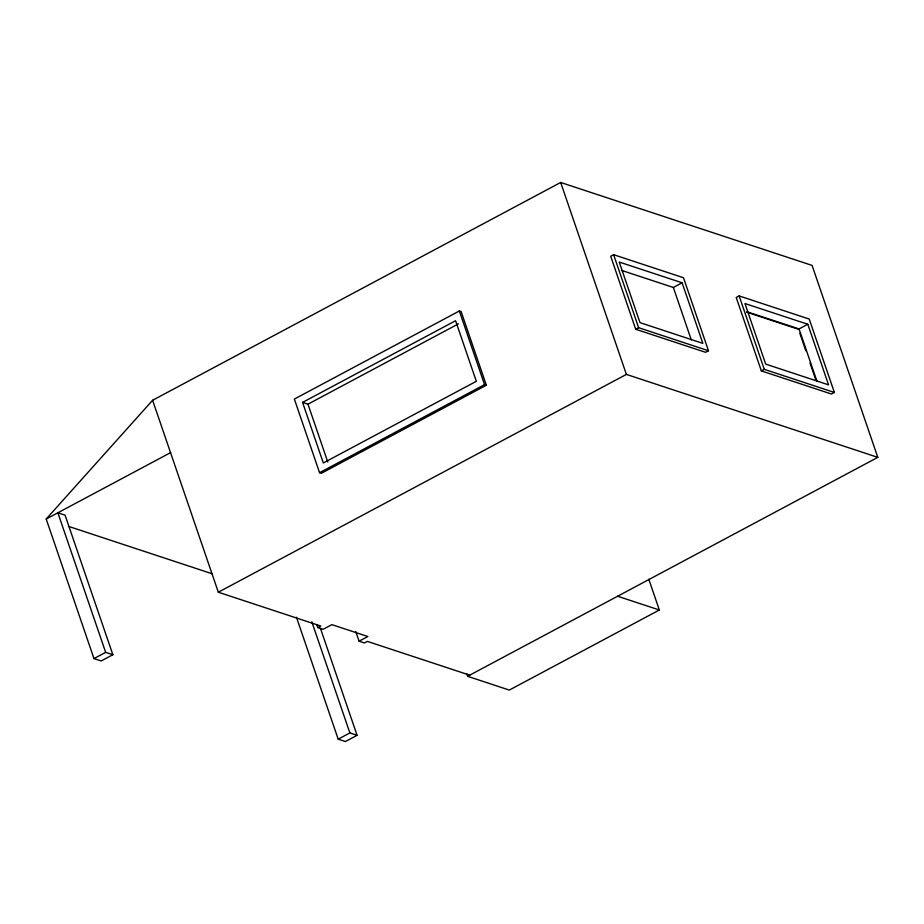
<?xml version="1.0" encoding="UTF-8"?>
<svg xmlns="http://www.w3.org/2000/svg" width="924" height="924" viewBox="0 0 924 924"><rect width="100%" height="100%" fill="white"/><g stroke="black" fill="none" stroke-linecap="round" stroke-linejoin="round"><path stroke-width="1.39" d="M112.855 654.735L105.659 652.356L57.877 512.785L65.073 515.153L112.855 654.735L101.178 660.96L93.982 658.593L46.2 519.022L152.61 400.277L560.672 182.467L812.081 265.407L877.8 457.357L467.59 676.31L466.655 673.584M46.2 519.022L170.547 452.644M459.332 311.007L294.363 399.064L319.565 472.695L321.367 473.284L486.347 385.227L461.134 311.596L459.332 311.007L484.546 384.638L486.347 385.227M302.564 402.402L455.59 320.72L476.334 381.3L323.308 462.982L302.564 402.402L307.969 404.181L458.454 323.85M613.617 254.689L610.706 256.248L635.7 329.256L705.566 352.298L708.477 350.75L683.483 277.731L613.617 254.689L638.623 327.697L708.477 350.75M319.565 472.695L484.546 384.638M621.425 270.339L673.353 287.468L682.108 282.79L702.852 343.37L639.997 322.638L619.253 262.058L682.108 282.79M635.7 329.256L638.623 327.697M739.142 295.923L736.22 297.482L761.353 370.894L831.45 394.017L834.372 392.457L809.228 319.046L739.142 295.923L764.275 369.334L834.372 392.457M93.982 658.593L105.659 652.356M152.61 400.277L218.33 592.215L626.391 374.405L877.8 457.357M807.807 324.266L744.963 303.534L765.696 364.114L828.551 384.846L807.807 324.266L798.475 329.256L746.546 312.127M761.353 370.894L764.275 369.334M316.886 624.843L317.81 627.558L320.732 625.998L218.33 592.215M355.832 631.658L359.101 641.187L367.856 636.509L331.889 624.647L323.134 629.313L317.81 627.558M296.442 617.209L338.196 739.165L349.873 732.928L357.068 735.308L320.42 628.251M357.068 735.308L345.391 741.533L338.196 739.165M648.81 579.244L659.343 610.002L509.309 690.078L467.59 676.31M747.135 311.815L799.052 328.944L817.024 381.45M617.613 596.234L659.343 610.002M68.468 526.357L212.324 573.827M469.738 675.167L367.336 641.383L364.414 642.942L359.101 641.187M799.849 333.287L805.844 350.797M809.99 362.913L815.984 380.411M673.353 287.468L691.325 339.974M560.672 182.467L626.391 374.405M307.969 404.181L327.789 462.069M311.827 621.817L349.873 732.928"/></g></svg>
